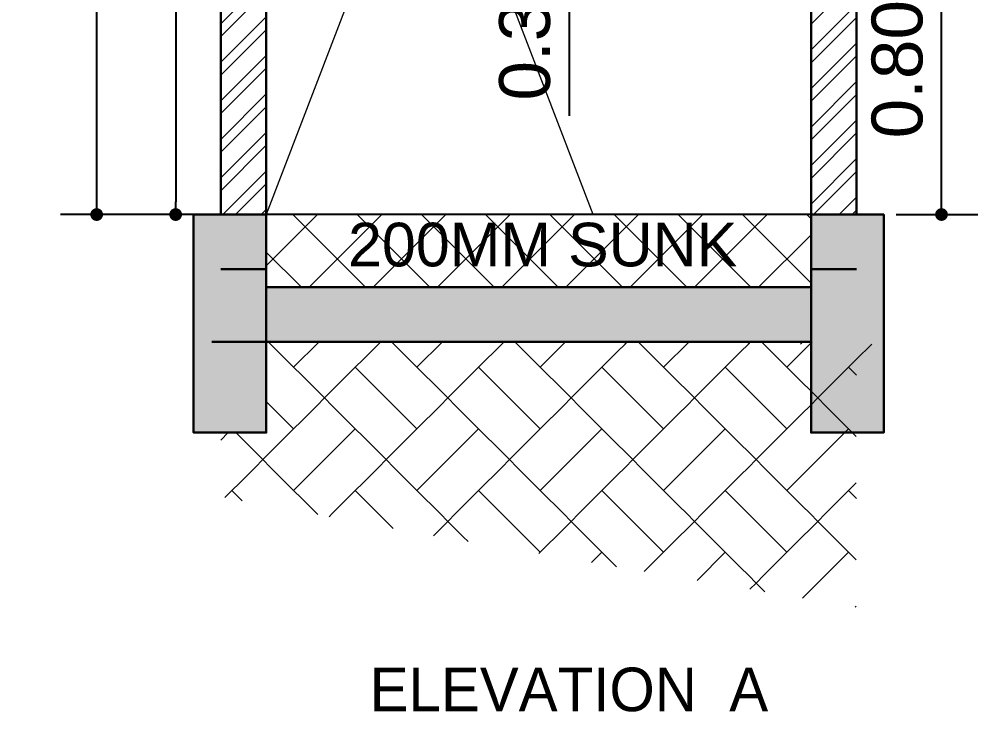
# Model space of a CAD drawing. Header units: metres. Extents: x 494 to 1845, y -666 to 1061.
# Drawn here: x 1404.991 to 1407.63, y 230.897 to 232.803 of the extents above; entities that cross this region are included whole.
import ezdxf

# ---------------------------------------------------------------- set-up
doc = ezdxf.new("R2010")
doc.units = ezdxf.units.M
doc.header["$MEASUREMENT"] = 0
doc.linetypes.add('1', pattern=[0])
doc.layers.get('Defpoints').update_dxf_attribs({"color": 12})
for name, color, linetype in [('ceiling elec', 7, 'Continuous'), ('TILES', 4, '1'), ('VDA DIMENSION', 8, 'Continuous'), ('VDA-TEXT', 250, '1')]:
    doc.layers.add(name, color=color, linetype=linetype)
for name, color, linetype, lineweight in [('DIMENSION', 8, 'Continuous', 5), ('VDA-Col-slab', 1, 'Continuous', 30), ('VDA-HATCH', 8, 'Continuous', 9), ('VDA-PLUMBING', 8, 'Continuous', 13), ('VDA-WALL', 250, 'Continuous', 25)]:
    doc.layers.add(name, color=color, linetype=linetype, lineweight=lineweight)
doc.styles.add('0.2', font='arial.ttf', dxfattribs={"height": 0.2})
doc.styles.get("Standard").update_dxf_attribs({"font": 'arial.ttf'})
doc.dimstyles.new('ISO-25', dxfattribs={"dimtxt": 1, "dimasz": 2.5, "dimexe": 1.25, "dimexo": 0.625, "dimtad": 1, "dimtxsty": 'Standard', "dimblk": 'ARCHTICK', "dimcen": 2.5, "dimadec": 0, "dimazin": 0, "dimtfac": 1, "dimtmove": 0, "dimatfit": 3, "dimfxl": 0, "dimarcsym": 0})

# ---------------------------------------------------------------- blocks, each defined once
blk = doc.blocks.new('PB')
at = {"layer": 'VDA-HATCH', "lineweight": 40}
h = blk.add_hatch(color=256, dxfattribs=at)
h.dxf.hatch_style = 1
h.paths.add_polyline_path([(1495.9651, 261.2151), (1495.7651, 261.2151), (1495.7651, 260.6151), (1495.9651, 260.6151)])
at = {"layer": 'VDA-Col-slab'}
blk.add_lwpolyline([(1495.7651, 261.2151), (1495.9651, 261.2151), (1495.9651, 260.6151), (1495.7651, 260.6151)], close=True, dxfattribs=at)
blk = doc.blocks.new('rj')
at = {"layer": 'VDA-HATCH'}
for p, q in [((2079.8123, 360.2641, 1.776), (2079.8822, 360.334, 1.776)), ((2080.0456, 360.3277, 1.776), (2080.0519, 360.334, 1.776)), ((2080.088, 360.3277, 1.776), (2080.0817, 360.334, 1.776)), ((2080.1517, 360.2641, 1.776), (2080.2216, 360.334, 1.776)), ((2080.385, 360.3277, 1.776), (2080.3913, 360.334, 1.776)), ((2080.4275, 360.3277, 1.776), (2080.4212, 360.334, 1.776)), ((2080.4911, 360.2641, 1.776), (2080.561, 360.334, 1.776)), ((2080.7244, 360.3277, 1.776), (2080.7307, 360.334, 1.776)), ((2080.7669, 360.3277, 1.776), (2080.7606, 360.334, 1.776)), ((2080.8305, 360.2641, 1.776), (2080.9005, 360.334, 1.776)), ((2081.0639, 360.3277, 1.776), (2081.0702, 360.334, 1.776)), ((2081.1063, 360.3277, 1.776), (2081.1, 360.334, 1.776)), ((2081.1699, 360.2641, 1.776), (2081.2399, 360.334, 1.776)), ((2080.0244, 360.3065, 1.776), (2080.0456, 360.3277, 1.776)), ((2080.0456, 360.3277, 1.776), (2080.0456, 360.3277, 1.776)), ((2080.1093, 360.3065, 1.776), (2080.088, 360.3277, 1.776)), ((2080.088, 360.3277, 1.776), (2080.088, 360.3277, 1.776)), ((2080.3638, 360.3065, 1.776), (2080.385, 360.3277, 1.776)), ((2080.385, 360.3277, 1.776), (2080.385, 360.3277, 1.776)), ((2080.4487, 360.3065, 1.776), (2080.4275, 360.3277, 1.776)), ((2080.4275, 360.3277, 1.776), (2080.4275, 360.3277, 1.776)), ((2080.7032, 360.3065, 1.776), (2080.7244, 360.3277, 1.776)), ((2080.7244, 360.3277, 1.776), (2080.7244, 360.3277, 1.776)), ((2080.7881, 360.3065, 1.776), (2080.7669, 360.3277, 1.776)), ((2080.7669, 360.3277, 1.776), (2080.7669, 360.3277, 1.776)), ((2081.0426, 360.3065, 1.776), (2081.0639, 360.3277, 1.776)), ((2081.0639, 360.3277, 1.776), (2081.0639, 360.3277, 1.776)), ((2081.1275, 360.3065, 1.776), (2081.1063, 360.3277, 1.776)), ((2081.1063, 360.3277, 1.776), (2081.1063, 360.3277, 1.776)), ((2079.8123, 360.2641, 1.776), (2079.7911, 360.2853, 1.776)), ((2079.982, 360.2641, 1.776), (2080.0032, 360.2853, 1.776)), ((2080.0032, 360.2853, 1.776), (2080.0244, 360.3065, 1.776)), ((2080.0032, 360.2853, 1.776), (2080.0032, 360.2853, 1.776)), ((2080.0244, 360.3065, 1.776), (2080.0244, 360.3065, 1.776)), ((2080.1305, 360.2853, 1.776), (2080.1093, 360.3065, 1.776)), ((2080.1093, 360.3065, 1.776), (2080.1093, 360.3065, 1.776)), ((2080.1517, 360.2641, 1.776), (2080.1305, 360.2853, 1.776)), ((2080.1305, 360.2853, 1.776), (2080.1305, 360.2853, 1.776)), ((2080.3214, 360.2641, 1.776), (2080.3426, 360.2853, 1.776)), ((2080.3426, 360.2853, 1.776), (2080.3638, 360.3065, 1.776)), ((2080.3426, 360.2853, 1.776), (2080.3426, 360.2853, 1.776)), ((2080.3638, 360.3065, 1.776), (2080.3638, 360.3065, 1.776)), ((2080.4699, 360.2853, 1.776), (2080.4487, 360.3065, 1.776)), ((2080.4487, 360.3065, 1.776), (2080.4487, 360.3065, 1.776)), ((2080.4911, 360.2641, 1.776), (2080.4699, 360.2853, 1.776)), ((2080.4699, 360.2853, 1.776), (2080.4699, 360.2853, 1.776)), ((2080.6608, 360.2641, 1.776), (2080.682, 360.2853, 1.776)), ((2080.682, 360.2853, 1.776), (2080.7032, 360.3065, 1.776)), ((2080.682, 360.2853, 1.776), (2080.682, 360.2853, 1.776)), ((2080.7032, 360.3065, 1.776), (2080.7032, 360.3065, 1.776)), ((2080.8093, 360.2853, 1.776), (2080.7881, 360.3065, 1.776)), ((2080.7881, 360.3065, 1.776), (2080.7881, 360.3065, 1.776)), ((2080.8305, 360.2641, 1.776), (2080.8093, 360.2853, 1.776)), ((2080.8093, 360.2853, 1.776), (2080.8093, 360.2853, 1.776)), ((2081.0002, 360.2641, 1.776), (2081.0214, 360.2853, 1.776)), ((2081.0214, 360.2853, 1.776), (2081.0426, 360.3065, 1.776)), ((2081.0214, 360.2853, 1.776), (2081.0214, 360.2853, 1.776)), ((2081.0426, 360.3065, 1.776), (2081.0426, 360.3065, 1.776)), ((2081.1487, 360.2853, 1.776), (2081.1275, 360.3065, 1.776)), ((2081.1275, 360.3065, 1.776), (2081.1275, 360.3065, 1.776)), ((2081.1699, 360.2641, 1.776), (2081.1487, 360.2853, 1.776)), ((2081.1487, 360.2853, 1.776), (2081.1487, 360.2853, 1.776)), ((2081.3396, 360.2641, 1.776), (2081.3608, 360.2853, 1.776)), ((2079.8335, 360.2429, 1.776), (2079.8123, 360.2641, 1.776)), ((2079.8123, 360.2641, 1.776), (2079.8123, 360.2641, 1.776)), ((2079.9608, 360.2429, 1.776), (2079.982, 360.2641, 1.776)), ((2079.982, 360.2641, 1.776), (2079.982, 360.2641, 1.776)), ((2080.1517, 360.0944, 1.776), (2079.982, 360.2641, 1.776)), ((2080.1729, 360.2429, 1.776), (2080.1517, 360.2641, 1.776)), ((2080.1517, 360.2641, 1.776), (2080.1517, 360.2641, 1.776)), ((2080.3002, 360.2429, 1.776), (2080.3214, 360.2641, 1.776)), ((2080.3214, 360.2641, 1.776), (2080.3214, 360.2641, 1.776)), ((2080.4911, 360.0944, 1.776), (2080.3214, 360.2641, 1.776)), ((2080.5123, 360.2429, 1.776), (2080.4911, 360.2641, 1.776)), ((2080.4911, 360.2641, 1.776), (2080.4911, 360.2641, 1.776)), ((2080.6396, 360.2429, 1.776), (2080.6608, 360.2641, 1.776)), ((2080.6608, 360.2641, 1.776), (2080.6608, 360.2641, 1.776)), ((2080.8305, 360.0944, 1.776), (2080.6608, 360.2641, 1.776)), ((2080.8517, 360.2429, 1.776), (2080.8305, 360.2641, 1.776)), ((2080.8305, 360.2641, 1.776), (2080.8305, 360.2641, 1.776)), ((2080.979, 360.2429, 1.776), (2081.0002, 360.2641, 1.776)), ((2081.0002, 360.2641, 1.776), (2081.0002, 360.2641, 1.776)), ((2081.1699, 360.0944, 1.776), (2081.0002, 360.2641, 1.776)), ((2081.1911, 360.2429, 1.776), (2081.1699, 360.2641, 1.776)), ((2081.1699, 360.2641, 1.776), (2081.1699, 360.2641, 1.776)), ((2081.3184, 360.2429, 1.776), (2081.3396, 360.2641, 1.776)), ((2081.3396, 360.2641, 1.776), (2081.3396, 360.2641, 1.776)), ((2081.3617, 360.242, 1.776), (2081.3396, 360.2641, 1.776)), ((2079.8547, 360.2217, 1.776), (2079.8335, 360.2429, 1.776)), ((2079.8335, 360.2429, 1.776), (2079.8335, 360.2429, 1.776)), ((2079.9396, 360.2217, 1.776), (2079.9608, 360.2429, 1.776)), ((2079.9608, 360.2429, 1.776), (2079.9608, 360.2429, 1.776)), ((2080.1941, 360.2217, 1.776), (2080.1729, 360.2429, 1.776)), ((2080.1729, 360.2429, 1.776), (2080.1729, 360.2429, 1.776)), ((2080.279, 360.2217, 1.776), (2080.3002, 360.2429, 1.776)), ((2080.3002, 360.2429, 1.776), (2080.3002, 360.2429, 1.776)), ((2080.5335, 360.2217, 1.776), (2080.5123, 360.2429, 1.776)), ((2080.5123, 360.2429, 1.776), (2080.5123, 360.2429, 1.776)), ((2080.6184, 360.2217, 1.776), (2080.6396, 360.2429, 1.776)), ((2080.6396, 360.2429, 1.776), (2080.6396, 360.2429, 1.776)), ((2080.8729, 360.2217, 1.776), (2080.8517, 360.2429, 1.776)), ((2080.8517, 360.2429, 1.776), (2080.8517, 360.2429, 1.776)), ((2080.9578, 360.2217, 1.776), (2080.979, 360.2429, 1.776)), ((2080.979, 360.2429, 1.776), (2080.979, 360.2429, 1.776)), ((2081.2123, 360.2217, 1.776), (2081.1911, 360.2429, 1.776)), ((2081.1911, 360.2429, 1.776), (2081.1911, 360.2429, 1.776)), ((2081.2972, 360.2217, 1.776), (2081.3184, 360.2429, 1.776)), ((2081.3184, 360.2429, 1.776), (2081.3184, 360.2429, 1.776)), ((2079.8759, 360.2005, 1.776), (2079.8547, 360.2217, 1.776)), ((2079.8547, 360.2217, 1.776), (2079.8547, 360.2217, 1.776)), ((2079.9183, 360.2005, 1.776), (2079.9396, 360.2217, 1.776)), ((2079.9396, 360.2217, 1.776), (2079.9396, 360.2217, 1.776)), ((2080.2153, 360.2005, 1.776), (2080.1941, 360.2217, 1.776)), ((2080.1941, 360.2217, 1.776), (2080.1941, 360.2217, 1.776)), ((2080.2578, 360.2005, 1.776), (2080.279, 360.2217, 1.776)), ((2080.279, 360.2217, 1.776), (2080.279, 360.2217, 1.776)), ((2080.5547, 360.2005, 1.776), (2080.5335, 360.2217, 1.776)), ((2080.5335, 360.2217, 1.776), (2080.5335, 360.2217, 1.776)), ((2080.5972, 360.2005, 1.776), (2080.6184, 360.2217, 1.776)), ((2080.6184, 360.2217, 1.776), (2080.6184, 360.2217, 1.776)), ((2080.8941, 360.2005, 1.776), (2080.8729, 360.2217, 1.776)), ((2080.8729, 360.2217, 1.776), (2080.8729, 360.2217, 1.776)), ((2080.9366, 360.2005, 1.776), (2080.9578, 360.2217, 1.776)), ((2080.9578, 360.2217, 1.776), (2080.9578, 360.2217, 1.776)), ((2081.2336, 360.2005, 1.776), (2081.2123, 360.2217, 1.776)), ((2081.2123, 360.2217, 1.776), (2081.2123, 360.2217, 1.776)), ((2081.276, 360.2005, 1.776), (2081.2972, 360.2217, 1.776)), ((2081.2972, 360.2217, 1.776), (2081.2972, 360.2217, 1.776)), ((2079.8971, 360.1792, 1.776), (2079.8759, 360.2005, 1.776)), ((2079.8759, 360.2005, 1.776), (2079.8759, 360.2005, 1.776)), ((2079.8759, 360.158, 1.776), (2079.8971, 360.1792, 1.776)), ((2079.8971, 360.1792, 1.776), (2079.9183, 360.2005, 1.776)), ((2079.8971, 360.1792, 1.776), (2079.8971, 360.1792, 1.776)), ((2079.9183, 360.158, 1.776), (2079.8971, 360.1792, 1.776)), ((2079.8971, 360.1792, 1.776), (2079.8971, 360.1792, 1.776)), ((2079.9183, 360.2005, 1.776), (2079.9183, 360.2005, 1.776)), ((2080.2365, 360.1792, 1.776), (2080.2153, 360.2005, 1.776)), ((2080.2153, 360.2005, 1.776), (2080.2153, 360.2005, 1.776)), ((2080.2153, 360.158, 1.776), (2080.2365, 360.1792, 1.776)), ((2080.2365, 360.1792, 1.776), (2080.2578, 360.2005, 1.776)), ((2080.2365, 360.1792, 1.776), (2080.2365, 360.1792, 1.776)), ((2080.2578, 360.158, 1.776), (2080.2365, 360.1792, 1.776)), ((2080.2365, 360.1792, 1.776), (2080.2365, 360.1792, 1.776)), ((2080.2578, 360.2005, 1.776), (2080.2578, 360.2005, 1.776)), ((2080.5759, 360.1792, 1.776), (2080.5547, 360.2005, 1.776)), ((2080.5547, 360.2005, 1.776), (2080.5547, 360.2005, 1.776)), ((2080.5547, 360.158, 1.776), (2080.5759, 360.1792, 1.776)), ((2080.5759, 360.1792, 1.776), (2080.5972, 360.2005, 1.776)), ((2080.5759, 360.1792, 1.776), (2080.5759, 360.1792, 1.776)), ((2080.5972, 360.158, 1.776), (2080.5759, 360.1792, 1.776)), ((2080.5759, 360.1792, 1.776), (2080.5759, 360.1792, 1.776)), ((2080.5972, 360.2005, 1.776), (2080.5972, 360.2005, 1.776)), ((2080.9154, 360.1792, 1.776), (2080.8941, 360.2005, 1.776)), ((2080.8941, 360.2005, 1.776), (2080.8941, 360.2005, 1.776)), ((2080.8941, 360.158, 1.776), (2080.9154, 360.1792, 1.776)), ((2080.9154, 360.1792, 1.776), (2080.9366, 360.2005, 1.776)), ((2080.9154, 360.1792, 1.776), (2080.9154, 360.1792, 1.776)), ((2080.9366, 360.158, 1.776), (2080.9154, 360.1792, 1.776)), ((2080.9154, 360.1792, 1.776), (2080.9154, 360.1792, 1.776)), ((2080.9366, 360.2005, 1.776), (2080.9366, 360.2005, 1.776)), ((2081.2548, 360.1792, 1.776), (2081.2336, 360.2005, 1.776)), ((2081.2336, 360.2005, 1.776), (2081.2336, 360.2005, 1.776)), ((2081.2336, 360.158, 1.776), (2081.2548, 360.1792, 1.776)), ((2081.2548, 360.1792, 1.776), (2081.276, 360.2005, 1.776)), ((2081.2548, 360.1792, 1.776), (2081.2548, 360.1792, 1.776)), ((2081.276, 360.158, 1.776), (2081.2548, 360.1792, 1.776)), ((2081.2548, 360.1792, 1.776), (2081.2548, 360.1792, 1.776)), ((2081.276, 360.2005, 1.776), (2081.276, 360.2005, 1.776)), ((2079.8123, 360.0944, 1.776), (2079.7367, 360.1699, 1.776)), ((2079.8547, 360.1368, 1.776), (2079.8759, 360.158, 1.776)), ((2079.8759, 360.158, 1.776), (2079.8759, 360.158, 1.776)), ((2079.9396, 360.1368, 1.776), (2079.9183, 360.158, 1.776)), ((2079.9183, 360.158, 1.776), (2079.9183, 360.158, 1.776)), ((2080.1941, 360.1368, 1.776), (2080.2153, 360.158, 1.776)), ((2080.2153, 360.158, 1.776), (2080.2153, 360.158, 1.776)), ((2080.279, 360.1368, 1.776), (2080.2578, 360.158, 1.776)), ((2080.2578, 360.158, 1.776), (2080.2578, 360.158, 1.776)), ((2080.5335, 360.1368, 1.776), (2080.5547, 360.158, 1.776)), ((2080.5547, 360.158, 1.776), (2080.5547, 360.158, 1.776)), ((2080.6184, 360.1368, 1.776), (2080.5972, 360.158, 1.776)), ((2080.5972, 360.158, 1.776), (2080.5972, 360.158, 1.776)), ((2080.8729, 360.1368, 1.776), (2080.8941, 360.158, 1.776)), ((2080.8941, 360.158, 1.776), (2080.8941, 360.158, 1.776)), ((2080.9578, 360.1368, 1.776), (2080.9366, 360.158, 1.776)), ((2080.9366, 360.158, 1.776), (2080.9366, 360.158, 1.776)), ((2081.2123, 360.1368, 1.776), (2081.2336, 360.158, 1.776)), ((2081.2336, 360.158, 1.776), (2081.2336, 360.158, 1.776)), ((2081.2972, 360.1368, 1.776), (2081.276, 360.158, 1.776)), ((2081.276, 360.158, 1.776), (2081.276, 360.158, 1.776)), ((2079.8335, 360.1156, 1.776), (2079.8547, 360.1368, 1.776)), ((2079.8547, 360.1368, 1.776), (2079.8547, 360.1368, 1.776)), ((2079.9608, 360.1156, 1.776), (2079.9396, 360.1368, 1.776)), ((2079.9396, 360.1368, 1.776), (2079.9396, 360.1368, 1.776)), ((2080.1729, 360.1156, 1.776), (2080.1941, 360.1368, 1.776)), ((2080.1941, 360.1368, 1.776), (2080.1941, 360.1368, 1.776)), ((2080.3002, 360.1156, 1.776), (2080.279, 360.1368, 1.776)), ((2080.279, 360.1368, 1.776), (2080.279, 360.1368, 1.776)), ((2080.5123, 360.1156, 1.776), (2080.5335, 360.1368, 1.776)), ((2080.5335, 360.1368, 1.776), (2080.5335, 360.1368, 1.776)), ((2080.6396, 360.1156, 1.776), (2080.6184, 360.1368, 1.776)), ((2080.6184, 360.1368, 1.776), (2080.6184, 360.1368, 1.776)), ((2080.8517, 360.1156, 1.776), (2080.8729, 360.1368, 1.776)), ((2080.8729, 360.1368, 1.776), (2080.8729, 360.1368, 1.776)), ((2080.979, 360.1156, 1.776), (2080.9578, 360.1368, 1.776)), ((2080.9578, 360.1368, 1.776), (2080.9578, 360.1368, 1.776)), ((2081.1911, 360.1156, 1.776), (2081.2123, 360.1368, 1.776)), ((2081.2123, 360.1368, 1.776), (2081.2123, 360.1368, 1.776)), ((2081.3184, 360.1156, 1.776), (2081.2972, 360.1368, 1.776)), ((2081.2972, 360.1368, 1.776), (2081.2972, 360.1368, 1.776)), ((2079.8123, 360.0944, 1.776), (2079.8335, 360.1156, 1.776)), ((2079.8335, 360.1156, 1.776), (2079.8335, 360.1156, 1.776)), ((2079.982, 360.0944, 1.776), (2079.9608, 360.1156, 1.776)), ((2079.9608, 360.1156, 1.776), (2079.9608, 360.1156, 1.776)), ((2080.1517, 360.0944, 1.776), (2080.1729, 360.1156, 1.776)), ((2080.1729, 360.1156, 1.776), (2080.1729, 360.1156, 1.776)), ((2080.3214, 360.0944, 1.776), (2080.3002, 360.1156, 1.776)), ((2080.3002, 360.1156, 1.776), (2080.3002, 360.1156, 1.776)), ((2080.4911, 360.0944, 1.776), (2080.5123, 360.1156, 1.776)), ((2080.5123, 360.1156, 1.776), (2080.5123, 360.1156, 1.776)), ((2080.6608, 360.0944, 1.776), (2080.6396, 360.1156, 1.776)), ((2080.6396, 360.1156, 1.776), (2080.6396, 360.1156, 1.776)), ((2080.8305, 360.0944, 1.776), (2080.8517, 360.1156, 1.776)), ((2080.8517, 360.1156, 1.776), (2080.8517, 360.1156, 1.776)), ((2081.0002, 360.0944, 1.776), (2080.979, 360.1156, 1.776)), ((2080.979, 360.1156, 1.776), (2080.979, 360.1156, 1.776)), ((2081.1699, 360.0944, 1.776), (2081.1911, 360.1156, 1.776)), ((2081.1911, 360.1156, 1.776), (2081.1911, 360.1156, 1.776)), ((2081.3396, 360.0944, 1.776), (2081.3184, 360.1156, 1.776)), ((2081.3184, 360.1156, 1.776), (2081.3184, 360.1156, 1.776)), ((2079.6117, 360.0635, 1.776), (2079.6322, 360.084, 1.776)), ((2079.6638, 360.0732, 1.776), (2079.6529, 360.084, 1.776)), ((2079.685, 360.052, 1.776), (2079.6638, 360.0732, 1.776)), ((2079.6638, 360.0732, 1.776), (2079.6638, 360.0732, 1.776)), ((2079.7698, 360.052, 1.776), (2079.7911, 360.0732, 1.776)), ((2079.7911, 360.0732, 1.776), (2079.8123, 360.0944, 1.776)), ((2079.7911, 360.0732, 1.776), (2079.7911, 360.0732, 1.776)), ((2079.8123, 360.0944, 1.776), (2079.8123, 360.0944, 1.776)), ((2079.8123, 359.9247, 1.776), (2079.982, 360.0944, 1.776)), ((2080.0032, 360.0732, 1.776), (2079.982, 360.0944, 1.776)), ((2079.982, 360.0944, 1.776), (2079.982, 360.0944, 1.776)), ((2080.0244, 360.052, 1.776), (2080.0032, 360.0732, 1.776)), ((2080.0032, 360.0732, 1.776), (2080.0032, 360.0732, 1.776)), ((2080.1093, 360.052, 1.776), (2080.1305, 360.0732, 1.776)), ((2080.1305, 360.0732, 1.776), (2080.1517, 360.0944, 1.776)), ((2080.1305, 360.0732, 1.776), (2080.1305, 360.0732, 1.776)), ((2080.1517, 360.0944, 1.776), (2080.1517, 360.0944, 1.776)), ((2080.1517, 359.9247, 1.776), (2080.3214, 360.0944, 1.776)), ((2080.3426, 360.0732, 1.776), (2080.3214, 360.0944, 1.776)), ((2080.3214, 360.0944, 1.776), (2080.3214, 360.0944, 1.776)), ((2080.3638, 360.052, 1.776), (2080.3426, 360.0732, 1.776)), ((2080.3426, 360.0732, 1.776), (2080.3426, 360.0732, 1.776)), ((2080.4487, 360.052, 1.776), (2080.4699, 360.0732, 1.776)), ((2080.4699, 360.0732, 1.776), (2080.4911, 360.0944, 1.776)), ((2080.4699, 360.0732, 1.776), (2080.4699, 360.0732, 1.776)), ((2080.4911, 360.0944, 1.776), (2080.4911, 360.0944, 1.776)), ((2080.4911, 359.9247, 1.776), (2080.6608, 360.0944, 1.776)), ((2080.682, 360.0732, 1.776), (2080.6608, 360.0944, 1.776)), ((2080.6608, 360.0944, 1.776), (2080.6608, 360.0944, 1.776)), ((2080.7032, 360.052, 1.776), (2080.682, 360.0732, 1.776)), ((2080.682, 360.0732, 1.776), (2080.682, 360.0732, 1.776)), ((2080.7881, 360.052, 1.776), (2080.8093, 360.0732, 1.776)), ((2080.8093, 360.0732, 1.776), (2080.8305, 360.0944, 1.776)), ((2080.8093, 360.0732, 1.776), (2080.8093, 360.0732, 1.776)), ((2080.8305, 360.0944, 1.776), (2080.8305, 360.0944, 1.776)), ((2080.8305, 359.9247, 1.776), (2081.0002, 360.0944, 1.776)), ((2081.0214, 360.0732, 1.776), (2081.0002, 360.0944, 1.776)), ((2081.0002, 360.0944, 1.776), (2081.0002, 360.0944, 1.776)), ((2081.0426, 360.052, 1.776), (2081.0214, 360.0732, 1.776)), ((2081.0214, 360.0732, 1.776), (2081.0214, 360.0732, 1.776)), ((2081.1275, 360.052, 1.776), (2081.1487, 360.0732, 1.776)), ((2081.1487, 360.0732, 1.776), (2081.1699, 360.0944, 1.776)), ((2081.1487, 360.0732, 1.776), (2081.1487, 360.0732, 1.776)), ((2081.1699, 360.0944, 1.776), (2081.1699, 360.0944, 1.776)), ((2081.1699, 359.9247, 1.776), (2081.3396, 360.0944, 1.776)), ((2081.3608, 360.0732, 1.776), (2081.3396, 360.0944, 1.776)), ((2081.3396, 360.0944, 1.776), (2081.3396, 360.0944, 1.776)), ((2081.3608, 360.0732, 1.776), (2081.3608, 360.0732, 1.776)), ((2079.7062, 360.0307, 1.776), (2079.685, 360.052, 1.776)), ((2079.685, 360.052, 1.776), (2079.685, 360.052, 1.776)), ((2079.7486, 360.0307, 1.776), (2079.7698, 360.052, 1.776)), ((2079.7698, 360.052, 1.776), (2079.7698, 360.052, 1.776)), ((2080.0456, 360.0307, 1.776), (2080.0244, 360.052, 1.776)), ((2080.0244, 360.052, 1.776), (2080.0244, 360.052, 1.776)), ((2080.088, 360.0307, 1.776), (2080.1093, 360.052, 1.776)), ((2080.1093, 360.052, 1.776), (2080.1093, 360.052, 1.776)), ((2080.385, 360.0307, 1.776), (2080.3638, 360.052, 1.776)), ((2080.3638, 360.052, 1.776), (2080.3638, 360.052, 1.776)), ((2080.4275, 360.0307, 1.776), (2080.4487, 360.052, 1.776)), ((2080.4487, 360.052, 1.776), (2080.4487, 360.052, 1.776)), ((2080.7244, 360.0307, 1.776), (2080.7032, 360.052, 1.776)), ((2080.7032, 360.052, 1.776), (2080.7032, 360.052, 1.776)), ((2080.7669, 360.0307, 1.776), (2080.7881, 360.052, 1.776)), ((2080.7881, 360.052, 1.776), (2080.7881, 360.052, 1.776)), ((2081.0639, 360.0307, 1.776), (2081.0426, 360.052, 1.776)), ((2081.0426, 360.052, 1.776), (2081.0426, 360.052, 1.776)), ((2081.1063, 360.0307, 1.776), (2081.1275, 360.052, 1.776)), ((2081.1275, 360.052, 1.776), (2081.1275, 360.052, 1.776)), ((2079.7274, 360.0095, 1.776), (2079.7062, 360.0307, 1.776)), ((2079.7062, 360.0307, 1.776), (2079.7062, 360.0307, 1.776)), ((2079.7274, 360.0095, 1.776), (2079.7486, 360.0307, 1.776)), ((2079.7486, 360.0307, 1.776), (2079.7486, 360.0307, 1.776)), ((2080.0668, 360.0095, 1.776), (2080.0456, 360.0307, 1.776)), ((2080.0456, 360.0307, 1.776), (2080.0456, 360.0307, 1.776)), ((2080.0668, 360.0095, 1.776), (2080.088, 360.0307, 1.776)), ((2080.088, 360.0307, 1.776), (2080.088, 360.0307, 1.776)), ((2080.4062, 360.0095, 1.776), (2080.385, 360.0307, 1.776)), ((2080.385, 360.0307, 1.776), (2080.385, 360.0307, 1.776)), ((2080.4062, 360.0095, 1.776), (2080.4275, 360.0307, 1.776)), ((2080.4275, 360.0307, 1.776), (2080.4275, 360.0307, 1.776)), ((2080.7457, 360.0095, 1.776), (2080.7244, 360.0307, 1.776)), ((2080.7244, 360.0307, 1.776), (2080.7244, 360.0307, 1.776)), ((2080.7457, 360.0095, 1.776), (2080.7669, 360.0307, 1.776)), ((2080.7669, 360.0307, 1.776), (2080.7669, 360.0307, 1.776)), ((2081.0851, 360.0095, 1.776), (2081.0639, 360.0307, 1.776)), ((2081.0639, 360.0307, 1.776), (2081.0639, 360.0307, 1.776)), ((2081.0851, 360.0095, 1.776), (2081.1063, 360.0307, 1.776)), ((2081.1063, 360.0307, 1.776), (2081.1063, 360.0307, 1.776)), ((2079.7062, 359.9883, 1.776), (2079.7274, 360.0095, 1.776)), ((2079.7274, 360.0095, 1.776), (2079.7274, 360.0095, 1.776)), ((2079.7486, 359.9883, 1.776), (2079.7274, 360.0095, 1.776)), ((2079.7274, 360.0095, 1.776), (2079.7274, 360.0095, 1.776)), ((2080.0456, 359.9883, 1.776), (2080.0668, 360.0095, 1.776)), ((2080.0668, 360.0095, 1.776), (2080.0668, 360.0095, 1.776)), ((2080.088, 359.9883, 1.776), (2080.0668, 360.0095, 1.776)), ((2080.0668, 360.0095, 1.776), (2080.0668, 360.0095, 1.776)), ((2080.385, 359.9883, 1.776), (2080.4062, 360.0095, 1.776)), ((2080.4062, 360.0095, 1.776), (2080.4062, 360.0095, 1.776)), ((2080.4275, 359.9883, 1.776), (2080.4062, 360.0095, 1.776)), ((2080.4062, 360.0095, 1.776), (2080.4062, 360.0095, 1.776)), ((2080.7244, 359.9883, 1.776), (2080.7457, 360.0095, 1.776)), ((2080.7457, 360.0095, 1.776), (2080.7457, 360.0095, 1.776)), ((2080.7669, 359.9883, 1.776), (2080.7457, 360.0095, 1.776)), ((2080.7457, 360.0095, 1.776), (2080.7457, 360.0095, 1.776)), ((2081.0639, 359.9883, 1.776), (2081.0851, 360.0095, 1.776)), ((2081.0851, 360.0095, 1.776), (2081.0851, 360.0095, 1.776)), ((2081.1063, 359.9883, 1.776), (2081.0851, 360.0095, 1.776)), ((2081.0851, 360.0095, 1.776), (2081.0851, 360.0095, 1.776)), ((2079.6638, 359.9459, 1.776), (2079.685, 359.9671, 1.776)), ((2079.685, 359.9671, 1.776), (2079.7062, 359.9883, 1.776)), ((2079.685, 359.9671, 1.776), (2079.685, 359.9671, 1.776)), ((2079.7062, 359.9883, 1.776), (2079.7062, 359.9883, 1.776)), ((2079.7698, 359.9671, 1.776), (2079.7486, 359.9883, 1.776)), ((2079.7486, 359.9883, 1.776), (2079.7486, 359.9883, 1.776)), ((2079.7911, 359.9459, 1.776), (2079.7698, 359.9671, 1.776)), ((2079.7698, 359.9671, 1.776), (2079.7698, 359.9671, 1.776)), ((2080.0032, 359.9459, 1.776), (2080.0244, 359.9671, 1.776)), ((2080.0244, 359.9671, 1.776), (2080.0456, 359.9883, 1.776)), ((2080.0244, 359.9671, 1.776), (2080.0244, 359.9671, 1.776)), ((2080.0456, 359.9883, 1.776), (2080.0456, 359.9883, 1.776)), ((2080.1093, 359.9671, 1.776), (2080.088, 359.9883, 1.776)), ((2080.088, 359.9883, 1.776), (2080.088, 359.9883, 1.776)), ((2080.1305, 359.9459, 1.776), (2080.1093, 359.9671, 1.776)), ((2080.1093, 359.9671, 1.776), (2080.1093, 359.9671, 1.776)), ((2080.3426, 359.9459, 1.776), (2080.3638, 359.9671, 1.776)), ((2080.3638, 359.9671, 1.776), (2080.385, 359.9883, 1.776)), ((2080.3638, 359.9671, 1.776), (2080.3638, 359.9671, 1.776)), ((2080.385, 359.9883, 1.776), (2080.385, 359.9883, 1.776)), ((2080.4487, 359.9671, 1.776), (2080.4275, 359.9883, 1.776)), ((2080.4275, 359.9883, 1.776), (2080.4275, 359.9883, 1.776)), ((2080.4699, 359.9459, 1.776), (2080.4487, 359.9671, 1.776)), ((2080.4487, 359.9671, 1.776), (2080.4487, 359.9671, 1.776)), ((2080.682, 359.9459, 1.776), (2080.7032, 359.9671, 1.776)), ((2080.7032, 359.9671, 1.776), (2080.7244, 359.9883, 1.776)), ((2080.7032, 359.9671, 1.776), (2080.7032, 359.9671, 1.776)), ((2080.7244, 359.9883, 1.776), (2080.7244, 359.9883, 1.776)), ((2080.7881, 359.9671, 1.776), (2080.7669, 359.9883, 1.776)), ((2080.7669, 359.9883, 1.776), (2080.7669, 359.9883, 1.776)), ((2080.8093, 359.9459, 1.776), (2080.7881, 359.9671, 1.776)), ((2080.7881, 359.9671, 1.776), (2080.7881, 359.9671, 1.776)), ((2081.0214, 359.9459, 1.776), (2081.0426, 359.9671, 1.776)), ((2081.0426, 359.9671, 1.776), (2081.0639, 359.9883, 1.776)), ((2081.0426, 359.9671, 1.776), (2081.0426, 359.9671, 1.776)), ((2081.0639, 359.9883, 1.776), (2081.0639, 359.9883, 1.776)), ((2081.1275, 359.9671, 1.776), (2081.1063, 359.9883, 1.776)), ((2081.1063, 359.9883, 1.776), (2081.1063, 359.9883, 1.776)), ((2081.1487, 359.9459, 1.776), (2081.1275, 359.9671, 1.776)), ((2081.1275, 359.9671, 1.776), (2081.1275, 359.9671, 1.776)), ((2079.6426, 359.9247, 1.776), (2079.6638, 359.9459, 1.776)), ((2079.6638, 359.9459, 1.776), (2079.6638, 359.9459, 1.776)), ((2079.8123, 359.9247, 1.776), (2079.7911, 359.9459, 1.776)), ((2079.7911, 359.9459, 1.776), (2079.7911, 359.9459, 1.776)), ((2079.982, 359.9247, 1.776), (2080.0032, 359.9459, 1.776)), ((2080.0032, 359.9459, 1.776), (2080.0032, 359.9459, 1.776)), ((2080.1517, 359.9247, 1.776), (2080.1305, 359.9459, 1.776)), ((2080.1305, 359.9459, 1.776), (2080.1305, 359.9459, 1.776)), ((2080.3214, 359.9247, 1.776), (2080.3426, 359.9459, 1.776)), ((2080.3426, 359.9459, 1.776), (2080.3426, 359.9459, 1.776)), ((2080.4911, 359.9247, 1.776), (2080.4699, 359.9459, 1.776)), ((2080.4699, 359.9459, 1.776), (2080.4699, 359.9459, 1.776)), ((2080.6608, 359.9247, 1.776), (2080.682, 359.9459, 1.776)), ((2080.682, 359.9459, 1.776), (2080.682, 359.9459, 1.776)), ((2080.8305, 359.9247, 1.776), (2080.8093, 359.9459, 1.776)), ((2080.8093, 359.9459, 1.776), (2080.8093, 359.9459, 1.776)), ((2081.0002, 359.9247, 1.776), (2081.0214, 359.9459, 1.776)), ((2081.0214, 359.9459, 1.776), (2081.0214, 359.9459, 1.776)), ((2081.1699, 359.9247, 1.776), (2081.1487, 359.9459, 1.776)), ((2081.1487, 359.9459, 1.776), (2081.1487, 359.9459, 1.776)), ((2081.3396, 359.9247, 1.776), (2081.3608, 359.9459, 1.776)), ((2081.3608, 359.9459, 1.776), (2081.3608, 359.9459, 1.776)), ((2079.6229, 359.905, 1.776), (2079.6426, 359.9247, 1.776)), ((2079.6426, 359.9247, 1.776), (2079.6426, 359.9247, 1.776)), ((2079.671, 359.8962, 1.776), (2079.6426, 359.9247, 1.776)), ((2079.8335, 359.9035, 1.776), (2079.8123, 359.9247, 1.776)), ((2079.8123, 359.9247, 1.776), (2079.8123, 359.9247, 1.776)), ((2079.9608, 359.9035, 1.776), (2079.982, 359.9247, 1.776)), ((2079.982, 359.9247, 1.776), (2079.982, 359.9247, 1.776)), ((2080.0863, 359.8203, 1.776), (2079.982, 359.9247, 1.776)), ((2080.1729, 359.9035, 1.776), (2080.1517, 359.9247, 1.776)), ((2080.1517, 359.9247, 1.776), (2080.1517, 359.9247, 1.776)), ((2080.3002, 359.9035, 1.776), (2080.3214, 359.9247, 1.776)), ((2080.3214, 359.9247, 1.776), (2080.3214, 359.9247, 1.776)), ((2080.4911, 359.755, 1.776), (2080.3214, 359.9247, 1.776)), ((2080.5123, 359.9035, 1.776), (2080.4911, 359.9247, 1.776)), ((2080.4911, 359.9247, 1.776), (2080.4911, 359.9247, 1.776)), ((2080.6396, 359.9035, 1.776), (2080.6608, 359.9247, 1.776)), ((2080.6608, 359.9247, 1.776), (2080.6608, 359.9247, 1.776)), ((2080.8305, 359.755, 1.776), (2080.6608, 359.9247, 1.776)), ((2080.8517, 359.9035, 1.776), (2080.8305, 359.9247, 1.776)), ((2080.8305, 359.9247, 1.776), (2080.8305, 359.9247, 1.776)), ((2080.979, 359.9035, 1.776), (2081.0002, 359.9247, 1.776)), ((2081.0002, 359.9247, 1.776), (2081.0002, 359.9247, 1.776)), ((2081.1699, 359.755, 1.776), (2081.0002, 359.9247, 1.776)), ((2081.1911, 359.9035, 1.776), (2081.1699, 359.9247, 1.776)), ((2081.1699, 359.9247, 1.776), (2081.1699, 359.9247, 1.776)), ((2081.3184, 359.9035, 1.776), (2081.3396, 359.9247, 1.776)), ((2081.3396, 359.9247, 1.776), (2081.3396, 359.9247, 1.776)), ((2081.3617, 359.9026, 1.776), (2081.3396, 359.9247, 1.776)), ((2079.8547, 359.8823, 1.776), (2079.8335, 359.9035, 1.776)), ((2079.8335, 359.9035, 1.776), (2079.8335, 359.9035, 1.776)), ((2079.9396, 359.8823, 1.776), (2079.9608, 359.9035, 1.776)), ((2079.9608, 359.9035, 1.776), (2079.9608, 359.9035, 1.776)), ((2080.1941, 359.8823, 1.776), (2080.1729, 359.9035, 1.776)), ((2080.1729, 359.9035, 1.776), (2080.1729, 359.9035, 1.776)), ((2080.279, 359.8823, 1.776), (2080.3002, 359.9035, 1.776)), ((2080.3002, 359.9035, 1.776), (2080.3002, 359.9035, 1.776)), ((2080.5335, 359.8823, 1.776), (2080.5123, 359.9035, 1.776)), ((2080.5123, 359.9035, 1.776), (2080.5123, 359.9035, 1.776)), ((2080.6184, 359.8823, 1.776), (2080.6396, 359.9035, 1.776)), ((2080.6396, 359.9035, 1.776), (2080.6396, 359.9035, 1.776)), ((2080.8729, 359.8823, 1.776), (2080.8517, 359.9035, 1.776)), ((2080.8517, 359.9035, 1.776), (2080.8517, 359.9035, 1.776)), ((2080.9578, 359.8823, 1.776), (2080.979, 359.9035, 1.776)), ((2080.979, 359.9035, 1.776), (2080.979, 359.9035, 1.776)), ((2081.2123, 359.8823, 1.776), (2081.1911, 359.9035, 1.776)), ((2081.1911, 359.9035, 1.776), (2081.1911, 359.9035, 1.776)), ((2081.2972, 359.8823, 1.776), (2081.3184, 359.9035, 1.776)), ((2081.3184, 359.9035, 1.776), (2081.3184, 359.9035, 1.776)), ((2079.8759, 359.861, 1.776), (2079.8547, 359.8823, 1.776)), ((2079.8547, 359.8823, 1.776), (2079.8547, 359.8823, 1.776)), ((2079.8787, 359.8583, 1.776), (2079.8759, 359.861, 1.776)), ((2079.8759, 359.861, 1.776), (2079.8759, 359.861, 1.776)), ((2079.9099, 359.8526, 1.776), (2079.9183, 359.861, 1.776)), ((2079.9183, 359.861, 1.776), (2079.9396, 359.8823, 1.776)), ((2079.9183, 359.861, 1.776), (2079.9183, 359.861, 1.776)), ((2079.9396, 359.8823, 1.776), (2079.9396, 359.8823, 1.776)), ((2080.2153, 359.861, 1.776), (2080.1941, 359.8823, 1.776)), ((2080.1941, 359.8823, 1.776), (2080.1941, 359.8823, 1.776)), ((2080.2365, 359.8398, 1.776), (2080.2153, 359.861, 1.776)), ((2080.2153, 359.861, 1.776), (2080.2153, 359.861, 1.776)), ((2080.2365, 359.8398, 1.776), (2080.2578, 359.861, 1.776)), ((2080.2578, 359.861, 1.776), (2080.279, 359.8823, 1.776)), ((2080.2578, 359.861, 1.776), (2080.2578, 359.861, 1.776)), ((2080.279, 359.8823, 1.776), (2080.279, 359.8823, 1.776)), ((2080.5547, 359.861, 1.776), (2080.5335, 359.8823, 1.776)), ((2080.5335, 359.8823, 1.776), (2080.5335, 359.8823, 1.776)), ((2080.5759, 359.8398, 1.776), (2080.5547, 359.861, 1.776)), ((2080.5547, 359.861, 1.776), (2080.5547, 359.861, 1.776)), ((2080.5759, 359.8398, 1.776), (2080.5972, 359.861, 1.776)), ((2080.5972, 359.861, 1.776), (2080.6184, 359.8823, 1.776)), ((2080.5972, 359.861, 1.776), (2080.5972, 359.861, 1.776)), ((2080.6184, 359.8823, 1.776), (2080.6184, 359.8823, 1.776)), ((2080.8941, 359.861, 1.776), (2080.8729, 359.8823, 1.776)), ((2080.8729, 359.8823, 1.776), (2080.8729, 359.8823, 1.776)), ((2080.9154, 359.8398, 1.776), (2080.8941, 359.861, 1.776)), ((2080.8941, 359.861, 1.776), (2080.8941, 359.861, 1.776)), ((2080.9154, 359.8398, 1.776), (2080.9366, 359.861, 1.776)), ((2080.9366, 359.861, 1.776), (2080.9578, 359.8823, 1.776)), ((2080.9366, 359.861, 1.776), (2080.9366, 359.861, 1.776)), ((2080.9578, 359.8823, 1.776), (2080.9578, 359.8823, 1.776)), ((2081.2336, 359.861, 1.776), (2081.2123, 359.8823, 1.776)), ((2081.2123, 359.8823, 1.776), (2081.2123, 359.8823, 1.776)), ((2081.2548, 359.8398, 1.776), (2081.2336, 359.861, 1.776)), ((2081.2336, 359.861, 1.776), (2081.2336, 359.861, 1.776)), ((2081.2548, 359.8398, 1.776), (2081.276, 359.861, 1.776)), ((2081.276, 359.861, 1.776), (2081.2972, 359.8823, 1.776)), ((2081.276, 359.861, 1.776), (2081.276, 359.861, 1.776)), ((2081.2972, 359.8823, 1.776), (2081.2972, 359.8823, 1.776)), ((2080.2153, 359.8186, 1.776), (2080.2365, 359.8398, 1.776)), ((2080.2365, 359.8398, 1.776), (2080.2365, 359.8398, 1.776)), ((2080.2578, 359.8186, 1.776), (2080.2365, 359.8398, 1.776)), ((2080.2365, 359.8398, 1.776), (2080.2365, 359.8398, 1.776)), ((2080.5547, 359.8186, 1.776), (2080.5759, 359.8398, 1.776)), ((2080.5759, 359.8398, 1.776), (2080.5759, 359.8398, 1.776)), ((2080.5972, 359.8186, 1.776), (2080.5759, 359.8398, 1.776)), ((2080.5759, 359.8398, 1.776), (2080.5759, 359.8398, 1.776)), ((2080.8941, 359.8186, 1.776), (2080.9154, 359.8398, 1.776)), ((2080.9154, 359.8398, 1.776), (2080.9154, 359.8398, 1.776)), ((2080.9366, 359.8186, 1.776), (2080.9154, 359.8398, 1.776)), ((2080.9154, 359.8398, 1.776), (2080.9154, 359.8398, 1.776)), ((2081.2336, 359.8186, 1.776), (2081.2548, 359.8398, 1.776)), ((2081.2548, 359.8398, 1.776), (2081.2548, 359.8398, 1.776)), ((2081.276, 359.8186, 1.776), (2081.2548, 359.8398, 1.776)), ((2081.2548, 359.8398, 1.776), (2081.2548, 359.8398, 1.776)), ((2080.197, 359.8003, 1.776), (2080.2153, 359.8186, 1.776)), ((2080.2153, 359.8186, 1.776), (2080.2153, 359.8186, 1.776)), ((2080.279, 359.7974, 1.776), (2080.2578, 359.8186, 1.776)), ((2080.2578, 359.8186, 1.776), (2080.2578, 359.8186, 1.776)), ((2080.5335, 359.7974, 1.776), (2080.5547, 359.8186, 1.776)), ((2080.5547, 359.8186, 1.776), (2080.5547, 359.8186, 1.776)), ((2080.6184, 359.7974, 1.776), (2080.5972, 359.8186, 1.776)), ((2080.5972, 359.8186, 1.776), (2080.5972, 359.8186, 1.776)), ((2080.8729, 359.7974, 1.776), (2080.8941, 359.8186, 1.776)), ((2080.8941, 359.8186, 1.776), (2080.8941, 359.8186, 1.776)), ((2080.9578, 359.7974, 1.776), (2080.9366, 359.8186, 1.776)), ((2080.9366, 359.8186, 1.776), (2080.9366, 359.8186, 1.776)), ((2081.2123, 359.7974, 1.776), (2081.2336, 359.8186, 1.776)), ((2081.2336, 359.8186, 1.776), (2081.2336, 359.8186, 1.776)), ((2081.2972, 359.7974, 1.776), (2081.276, 359.8186, 1.776)), ((2081.276, 359.8186, 1.776), (2081.276, 359.8186, 1.776)), ((2080.2922, 359.7841, 1.776), (2080.279, 359.7974, 1.776)), ((2080.279, 359.7974, 1.776), (2080.279, 359.7974, 1.776)), ((2080.5123, 359.7762, 1.776), (2080.5335, 359.7974, 1.776)), ((2080.5335, 359.7974, 1.776), (2080.5335, 359.7974, 1.776)), ((2080.6396, 359.7762, 1.776), (2080.6184, 359.7974, 1.776)), ((2080.6184, 359.7974, 1.776), (2080.6184, 359.7974, 1.776)), ((2080.8517, 359.7762, 1.776), (2080.8729, 359.7974, 1.776)), ((2080.8729, 359.7974, 1.776), (2080.8729, 359.7974, 1.776)), ((2080.979, 359.7762, 1.776), (2080.9578, 359.7974, 1.776)), ((2080.9578, 359.7974, 1.776), (2080.9578, 359.7974, 1.776)), ((2081.1911, 359.7762, 1.776), (2081.2123, 359.7974, 1.776)), ((2081.2123, 359.7974, 1.776), (2081.2123, 359.7974, 1.776)), ((2081.3184, 359.7762, 1.776), (2081.2972, 359.7974, 1.776)), ((2081.2972, 359.7974, 1.776), (2081.2972, 359.7974, 1.776)), ((2080.4872, 359.7511, 1.776), (2080.4911, 359.755, 1.776)), ((2080.4911, 359.755, 1.776), (2080.5123, 359.7762, 1.776)), ((2080.4911, 359.755, 1.776), (2080.4911, 359.755, 1.776)), ((2080.5123, 359.7762, 1.776), (2080.5123, 359.7762, 1.776)), ((2080.6323, 359.7265, 1.776), (2080.6608, 359.755, 1.776)), ((2080.6608, 359.755, 1.776), (2080.6396, 359.7762, 1.776)), ((2080.6396, 359.7762, 1.776), (2080.6396, 359.7762, 1.776)), ((2080.682, 359.7338, 1.776), (2080.6608, 359.755, 1.776)), ((2080.6608, 359.755, 1.776), (2080.6608, 359.755, 1.776)), ((2080.8093, 359.7338, 1.776), (2080.8305, 359.755, 1.776)), ((2080.8305, 359.755, 1.776), (2080.8517, 359.7762, 1.776)), ((2080.8305, 359.755, 1.776), (2080.8305, 359.755, 1.776)), ((2080.8517, 359.7762, 1.776), (2080.8517, 359.7762, 1.776)), ((2080.9226, 359.6773, 1.776), (2081.0002, 359.755, 1.776)), ((2081.0002, 359.755, 1.776), (2080.979, 359.7762, 1.776)), ((2080.979, 359.7762, 1.776), (2080.979, 359.7762, 1.776)), ((2081.0214, 359.7338, 1.776), (2081.0002, 359.755, 1.776)), ((2081.0002, 359.755, 1.776), (2081.0002, 359.755, 1.776)), ((2081.1487, 359.7338, 1.776), (2081.1699, 359.755, 1.776)), ((2081.1699, 359.755, 1.776), (2081.1911, 359.7762, 1.776)), ((2081.1699, 359.755, 1.776), (2081.1699, 359.755, 1.776)), ((2081.1911, 359.7762, 1.776), (2081.1911, 359.7762, 1.776)), ((2081.2128, 359.6281, 1.776), (2081.3396, 359.755, 1.776)), ((2081.3396, 359.755, 1.776), (2081.3184, 359.7762, 1.776)), ((2081.3184, 359.7762, 1.776), (2081.3184, 359.7762, 1.776)), ((2081.3608, 359.7338, 1.776), (2081.3396, 359.755, 1.776)), ((2081.3396, 359.755, 1.776), (2081.3396, 359.755, 1.776)), ((2080.7009, 359.7149, 1.776), (2080.682, 359.7338, 1.776)), ((2080.682, 359.7338, 1.776), (2080.682, 359.7338, 1.776)), ((2080.7881, 359.7125, 1.776), (2080.8093, 359.7338, 1.776)), ((2080.8093, 359.7338, 1.776), (2080.8093, 359.7338, 1.776)), ((2081.0426, 359.7125, 1.776), (2081.0214, 359.7338, 1.776)), ((2081.0214, 359.7338, 1.776), (2081.0214, 359.7338, 1.776)), ((2081.1275, 359.7125, 1.776), (2081.1487, 359.7338, 1.776)), ((2081.1487, 359.7338, 1.776), (2081.1487, 359.7338, 1.776)), ((2081.3608, 359.7338, 1.776), (2081.3608, 359.7338, 1.776)), ((2080.7774, 359.7019, 1.776), (2080.7881, 359.7125, 1.776)), ((2080.7881, 359.7125, 1.776), (2080.7881, 359.7125, 1.776)), ((2081.0639, 359.6913, 1.776), (2081.0426, 359.7125, 1.776)), ((2081.0426, 359.7125, 1.776), (2081.0426, 359.7125, 1.776)), ((2081.1063, 359.6913, 1.776), (2081.1275, 359.7125, 1.776)), ((2081.1275, 359.7125, 1.776), (2081.1275, 359.7125, 1.776)), ((2081.0851, 359.6701, 1.776), (2081.0639, 359.6913, 1.776)), ((2081.0639, 359.6913, 1.776), (2081.0639, 359.6913, 1.776)), ((2081.0851, 359.6701, 1.776), (2081.1063, 359.6913, 1.776)), ((2081.1063, 359.6913, 1.776), (2081.1063, 359.6913, 1.776)), ((2081.0677, 359.6527, 1.776), (2081.0851, 359.6701, 1.776)), ((2081.0851, 359.6701, 1.776), (2081.0851, 359.6701, 1.776)), ((2081.1063, 359.6489, 1.776), (2081.0851, 359.6701, 1.776)), ((2081.0851, 359.6701, 1.776), (2081.0851, 359.6701, 1.776)), ((2081.1096, 359.6456, 1.776), (2081.1063, 359.6489, 1.776)), ((2081.1063, 359.6489, 1.776), (2081.1063, 359.6489, 1.776)), ((2081.3579, 359.6035, 1.776), (2081.3608, 359.6065, 1.776)), ((2081.3608, 359.6065, 1.776), (2081.3608, 359.6065, 1.776))]:
    blk.add_line(p, q, dxfattribs=at)
blk = doc.blocks.new('_Dot')
at = {"color": 0, "linetype": 'ByBlock', "lineweight": -2}
blk.add_line((-0.5, 0), (-1, 0), dxfattribs=at)
at = {"color": 0, "linetype": 'ByBlock', "const_width": 0.5}
blk.add_lwpolyline([(-0.25, 0, 1), (0.25, 0, 1)], format="xyb", close=True, dxfattribs=at)
blk = doc.blocks.new('*D715')
at = {"layer": 'Defpoints', "color": 0}
for p in [(1405.7174, 234.6157), (1405.4222, 232.2657), (1405.6724, 232.2657)]:
    blk.add_point(p, dxfattribs=at)
at = {"layer": 'VDA DIMENSION', "color": 253, "lineweight": -2}
for p, q in [((1405.5472, 234.6157), (1405.3222, 234.6157)), ((1405.4222, 234.5807), (1405.4222, 232.3007)), ((1405.5472, 232.2657), (1405.3222, 232.2657))]:
    blk.add_line(p, q, dxfattribs=at)
at = {"layer": 'VDA DIMENSION', "color": 253, "lineweight": -2, "xscale": 0.035, "yscale": 0.035, "zscale": 0.035}
for p, rotation in [((1405.4222, 234.6157), 90), ((1405.4222, 232.2657), 270)]:
    blk.add_blockref('_Dot', p, dxfattribs=dict(at, rotation=rotation))
at = {"layer": 'VDA DIMENSION', "color": 5, "insert": (1405.3007, 233.4657), "char_height": 0.14, "attachment_point": 5, "rotation": 90}
blk.add_mtext('\\A1;2.350', dxfattribs=at)
blk = doc.blocks.new('*D716')
at = {"layer": 'Defpoints', "color": 0}
for p in [(1407.1713, 233.0657), (1407.5301, 233.0657), (1407.1713, 232.2657)]:
    blk.add_point(p, dxfattribs=at)
at = {"layer": 'VDA DIMENSION', "color": 253, "lineweight": -2}
for p, q in [((1407.4051, 233.0657), (1407.6301, 233.0657)), ((1407.5301, 232.3007), (1407.5301, 233.0307)), ((1407.4051, 232.2657), (1407.6301, 232.2657))]:
    blk.add_line(p, q, dxfattribs=at)
at = {"layer": 'VDA DIMENSION', "color": 253, "lineweight": -2, "xscale": 0.035, "yscale": 0.035, "zscale": 0.035}
for p, rotation in [((1407.5301, 233.0657), 90), ((1407.5301, 232.2657), 270)]:
    blk.add_blockref('_Dot', p, dxfattribs=dict(at, rotation=rotation))
at = {"layer": 'VDA DIMENSION', "color": 5, "insert": (1407.4086, 232.6657), "char_height": 0.14, "attachment_point": 5, "rotation": 90}
blk.add_mtext('\\A1;0.80', dxfattribs=at)
blk = doc.blocks.new('*D717')
at = {"layer": 'Defpoints', "color": 0}
for p in [(1405.2048, 236.1657), (1405.801, 236.1657), (1405.801, 232.2657)]:
    blk.add_point(p, dxfattribs=at)
at = {"layer": 'VDA DIMENSION', "color": 253, "lineweight": -2}
for p, q in [((1405.3298, 236.1657), (1405.1048, 236.1657)), ((1405.2048, 232.3007), (1405.2048, 236.1307)), ((1405.3298, 232.2657), (1405.1048, 232.2657))]:
    blk.add_line(p, q, dxfattribs=at)
at = {"layer": 'VDA DIMENSION', "color": 253, "lineweight": -2, "xscale": 0.035, "yscale": 0.035, "zscale": 0.035}
for p, rotation in [((1405.2048, 236.1657), 90), ((1405.2048, 232.2657), 270)]:
    blk.add_blockref('_Dot', p, dxfattribs=dict(at, rotation=rotation))
at = {"layer": 'VDA DIMENSION', "color": 5, "insert": (1405.0833, 234.2157), "char_height": 0.14, "attachment_point": 5, "rotation": 90}
blk.add_mtext('\\A1;3.900', dxfattribs=at)
blk = doc.blocks.new('*D778')
at = {"layer": 'Defpoints', "color": 0}
for p in [(1406.7229, 233.4157), (1406.5049, 233.0366), (1406.7229, 233.0366)]:
    blk.add_point(p, dxfattribs=at)
at = {"layer": 'VDA DIMENSION', "color": 253, "lineweight": -2}
for p, q in [((1406.6229, 233.4157), (1406.4049, 233.4157)), ((1406.5049, 233.3807), (1406.5049, 233.0716)), ((1406.6229, 233.0366), (1406.4049, 233.0366)), ((1406.5049, 233.0366), (1406.5049, 232.5377))]:
    blk.add_line(p, q, dxfattribs=at)
at = {"layer": 'VDA DIMENSION', "color": 253, "lineweight": -2, "xscale": 0.035, "yscale": 0.035, "zscale": 0.035}
for p, rotation in [((1406.5049, 233.4157), 90), ((1406.5049, 233.0366), 270)]:
    blk.add_blockref('_Dot', p, dxfattribs=dict(at, rotation=rotation))
at = {"layer": 'VDA DIMENSION', "color": 5, "insert": (1406.3834, 232.7697), "char_height": 0.14, "attachment_point": 5, "rotation": 90}
blk.add_mtext('\\A1;0.38', dxfattribs=at)

msp = doc.modelspace()

# ---------------------------------------------------------------- hatches: boundary and pattern name
at = {"layer": 'VDA-HATCH', "lineweight": 0}
h = msp.add_hatch(dxfattribs=at)
h.set_pattern_fill('ANSI32', color=8, scale=0.2)
h.set_pattern_definition([(45, (-31.3959, -12.1815), (-0.0530330086, 0.0530330086), []), (45, (-31.360544, -12.1815), (-0.0530330086, 0.0530330086), [])])
h.paths.add_polyline_path([(1405.6713, 236.4657), (1405.6713, 232.2657), (1405.5463, 232.2657), (1405.5463, 236.4657)])
h.paths.add_polyline_path([(1407.2963, 236.4657), (1407.2963, 232.2657), (1407.1713, 232.2657), (1407.1713, 236.4657)])
at = {"layer": 'VDA-HATCH', "lineweight": 40}
h = msp.add_hatch(color=256, dxfattribs=at)
h.dxf.hatch_style = 1
h.paths.add_polyline_path([(1405.5463, 232.2657), (1405.5463, 232.1157), (1405.6713, 232.1157), (1405.6713, 232.2657)])
at = {"layer": 'VDA-HATCH'}
h = msp.add_hatch(dxfattribs=at)
h.set_pattern_fill('ANSI37', color=43)
h.set_pattern_definition([(45, (-41132.17432, 15146.35129), (-0.08838834765, 0.08838834765), []), (135, (-41132.17432, 15146.35129), (-0.08838834765, -0.08838834765), [])])
h.paths.add_polyline_path([(1405.6713, 232.0657), (1407.1713, 232.0657), (1407.1713, 232.2657), (1405.6713, 232.2657)])
at = {"layer": 'VDA-HATCH', "lineweight": 40}
h = msp.add_hatch(color=256, dxfattribs=at)
h.dxf.hatch_style = 1
h.paths.add_polyline_path([(1407.1713, 232.0657), (1405.6713, 232.0657), (1405.6713, 231.9157), (1407.1713, 231.9157)])

# ---------------------------------------------------------------- linework, layer by layer
at = {"layer": 'ceiling elec', "lineweight": 5}
msp.add_lwpolyline([(1405.6713, 232.2657), (1405.6713, 232.2757)], dxfattribs=at)
at = {"layer": 'VDA-Col-slab'}
for p, q in [((1405.6713, 232.2657), (1405.5463, 232.2657, -1.776)), ((1405.6713, 232.1157), (1405.5463, 232.1157, -1.776)), ((1407.2963, 232.1157), (1407.1713, 232.1157, -1.776))]:
    msp.add_line(p, q, dxfattribs=at)
at = {"layer": 'VDA-Col-slab', "color": 18, "lineweight": -3, "true_color": 0x000000}
msp.add_line((1407.2963, 232.2657), (1405.6713, 232.2657, -1.776), dxfattribs=at)
at = {"layer": 'VDA-Col-slab'}
for points in [[(1407.1713, 232.0657), (1405.6713, 232.0657), (1405.6713, 232.2657)], [(1407.1713, 232.2657), (1407.1713, 232.0657)], [(1407.1713, 231.9157), (1405.5213, 231.9157)]]:
    msp.add_lwpolyline(points, dxfattribs=at)
at = {"layer": 'VDA-HATCH'}
for p, q in [((1405.7257, 231.867), (1405.6769, 231.9157, -1.776)), ((1407.1417, 231.9094), (1407.148, 231.9157, -1.776)), ((1405.6832, 231.9094), (1405.6832, 231.9094, -1.776)), ((1405.7045, 231.8882), (1405.7045, 231.8882, -1.776)), ((1407.1417, 231.9094), (1407.1417, 231.9094, -1.776)), ((1407.2954, 231.867), (1407.3379, 231.9094, -1.776)), ((1407.3167, 231.8882), (1407.3167, 231.8882, -1.776)), ((1405.7257, 231.867), (1405.7257, 231.867, -1.776)), ((1407.2954, 231.867), (1407.2954, 231.867, -1.776))]:
    msp.add_line(p, q, dxfattribs=at)
at = {"layer": 'VDA-PLUMBING'}
for p, q in [((1405.6713, 234.6657), (1405.6713, 232.2657, -1.776)), ((1406.5713, 234.6157), (1405.6713, 232.2657, -1.776)), ((1406.5713, 232.2657), (1405.6713, 234.6157, -1.776)), ((1405.6713, 232.2657), (1406.3713, 232.2657, -1.776))]:
    msp.add_line(p, q, dxfattribs=at)
at = {"layer": 'VDA-WALL', "color": 0, "lineweight": 30}
for p, q in [((1405.5463, 232.2657), (1405.5463, 236.4657, -1.776)), ((1405.6713, 232.2657), (1405.6713, 236.4657, -1.776)), ((1407.1713, 232.2657), (1407.1713, 236.4657, -1.776)), ((1407.2963, 232.2657), (1407.2963, 236.4657, -1.776)), ((1405.6713, 232.2657), (1405.5463, 232.2657, -1.776))]:
    msp.add_line(p, q, dxfattribs=at)

# ---------------------------------------------------------------- block references
at = {"layer": 'DIMENSION'}
for p in [(-90.2938, -28.9494), (-88.5938, -28.9494)]:
    msp.add_blockref('PB', p, dxfattribs=at)
at = {"layer": 'TILES'}
msp.add_blockref('rj', (-674.0654, -128.4183), dxfattribs=at)

# ---------------------------------------------------------------- texts
at = {"layer": 'VDA-TEXT', "insert": (1406.4323, 232.2431), "char_height": 0.12, "attachment_point": 2}
msp.add_mtext('200MM SUNK', dxfattribs=at)
at = {"layer": 'VDA-TEXT', "insert": (1406.5045, 231.019), "char_height": 0.12, "width": 2.207254, "attachment_point": 2, "style": '0.2'}
msp.add_mtext('{\\fCentury Gothic|b0|i0|c0|p34;ELEVATION  A}', dxfattribs=at)

# ---------------------------------------------------------------- dimensions: what is measured, and where the dimension line sits
at = {"layer": 'VDA DIMENSION'}
for base, p1, p2, override, picture, middle in [((1405.2048, 236.1657, -1.776), (1405.801, 232.2657, -0.3291), (1405.801, 236.1657, -1.776), {"dimtxt": 0.14, "dimasz": 0.035, "dimexe": 0.1, "dimexo": 0.1, "dimgap": 0.05, "dimdec": 3, "dimzin": 1, "dimdsep": 46, "dimblk": 'Dot', "dimclrd": 253, "dimclre": 253, "dimclrt": 5, "dimfxl": 0.125, "dimfxlon": 1, "dimtolj": 1, "dimarcsym": 1}, '*D717', (1405.0833, 234.2157, -1.776)), ((1406.5049, 233.0366, -1.776), (1406.7229, 233.4157, -1.3272), (1406.7229, 233.0366, -0.7971), {"dimtxt": 0.14, "dimasz": 0.035, "dimexe": 0.1, "dimexo": 0.1, "dimgap": 0.05, "dimzin": 1, "dimdsep": 46, "dimblk": 'Dot', "dimclrd": 253, "dimclre": 253, "dimclrt": 5, "dimfxl": 0.125, "dimfxlon": 1, "dimtolj": 1, "dimarcsym": 1}, '*D778', (1406.3834, 232.7697, -1.776))]:
    dim = msp.add_linear_dim(base=base, p1=p1, p2=p2, angle=90, dimstyle='ISO-25', override=override, dxfattribs=at)
    dim.commit()
    dim.dimension.update_dxf_attribs({"geometry": picture, "text_midpoint": middle})
for base, p1, p2, override, picture, middle in [((1405.4222, 232.2657, -1.776), (1405.7174, 234.6157, -1.776), (1405.6724, 232.2657, -1.776), {"dimtxt": 0.14, "dimasz": 0.035, "dimexe": 0.1, "dimexo": 0.1, "dimgap": 0.05, "dimdec": 3, "dimzin": 1, "dimdsep": 46, "dimblk": 'Dot', "dimclrd": 253, "dimclre": 253, "dimclrt": 5, "dimfxl": 0.125, "dimfxlon": 1, "dimtolj": 1, "dimarcsym": 1}, '*D715', (1405.4222, 233.4657, -1.776)), ((1407.5301, 233.0657, -1.776), (1407.1713, 232.2657, -1.776), (1407.1713, 233.0657, -1.776), {"dimtxt": 0.14, "dimasz": 0.035, "dimexe": 0.1, "dimexo": 0.1, "dimgap": 0.05, "dimzin": 1, "dimdsep": 46, "dimblk": 'Dot', "dimclrd": 253, "dimclre": 253, "dimclrt": 5, "dimfxl": 0.125, "dimfxlon": 1, "dimtolj": 1, "dimarcsym": 1}, '*D716', (1407.5301, 232.6657, -1.776))]:
    dim = msp.add_linear_dim(base=base, p1=p1, p2=p2, angle=90, dimstyle='ISO-25', override=override, dxfattribs=at)
    dim.commit()
    dim.dimension.update_dxf_attribs({"geometry": picture, "text_midpoint": middle, "dimtype": 160})

doc.saveas('drawing.dxf')
